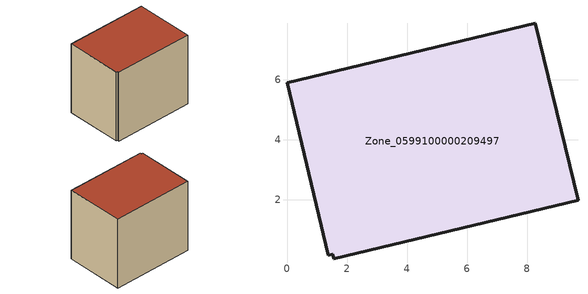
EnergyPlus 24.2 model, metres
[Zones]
Zone_0599100000209497
 floor ground (C_G): 1.52,0.19 1.38,0.15 0,5.9 8.28,7.88 9.7,1.98 1.56,0.03 z0
 wall outside (C_F): 9.7,1.98 8.28,7.88 0,5.9 1.38,0.15 1.52,0.19 1.56,0.03 9.7,1.98 z0:7.54
 roof outside (C_R): 1.56,0.03 9.7,1.98 8.28,7.88 0,5.9 1.38,0.15 1.52,0.19 z7.54
[BUILDING]
Pand.0599100000209497: North Axis=0; Terrain=City; Loads Convergence Tolerance Value=0.04; Temperature Convergence Tolerance Value=0.4; Solar Distribution=FullExterior; Maximum Number of Warmup Days=25; Minimum Number of Warmup Days=1
[Site:Location]
Rotterdam.The.Hague.AP_ZH_NLD Design_Conditions: Latitude=51.96; Longitude=4.45; Time Zone=1; Elevation=-4.5
[SITE:GROUNDTEMPERATURE:BUILDINGSURFACE]
18, 18, 18, 18, 18, 18, 18, 18, 18, 18, 18, 18
[MATERIAL] Thermal Absorptance=0.9; Solar Absorptance=0.7; Visible Absorptance=0.7
Name | Roughness | Thickness | Conductivity | Density | Specific Heat
G.TI.1965-1974 | MediumSmooth | 0.15 | 0.882353 | 540 | 1210
F.TI.1965-1974 | Rough | 0.3 | 0.697674 | 1920 | 840
R.TI.1965-1974 | MediumRough | 0.2 | 0.232558 | 1500 | 1000
[CONSTRUCTION]
C_G: G.TI.1965-1974
C_F: F.TI.1965-1974
C_R: R.TI.1965-1974
[ZONE]
Zone_0599100000209497: Type=1; Multiplier=1; Ceiling Height=Autocalculate; Volume=Autocalculate; Floor Area=autocalculate; Part of Total Floor Area=Yes
[ZONEINFILTRATION:DESIGNFLOWRATE]
Infil_Zone_0599100000209497: Zone or ZoneList or Space or SpaceList=Zone_0599100000209497; Schedule=AlwaysOn; Design Flow Rate Calculation Method=Flow/Area; Flow Rate per Floor Area=0.003; Constant Term Coefficient=1; Temperature Term Coefficient=0; Velocity Term Coefficient=0; Velocity Squared Term Coefficient=0
[HVACTEMPLATE:ZONE:IDEALLOADSAIRSYSTEM]
Zone_0599100000209497: Maximum Heating Supply Air Temperature=50; Minimum Cooling Supply Air Temperature=13; Maximum Heating Supply Air Humidity Ratio=0.0156; Minimum Cooling Supply Air Humidity Ratio=0.0077; Heating Limit=NoLimit; Cooling Limit=NoLimit; Dehumidification Control Type=ConstantSensibleHeatRatio; Cooling Sensible Heat Ratio=0.7; Dehumidification Setpoint=60; Humidification Control Type=None; Humidification Setpoint=30; Outdoor Air Method=None; Outdoor Air Flow Rate per Person=0.00944; Outdoor Air Flow Rate per Zone Floor Area=0; Outdoor Air Flow Rate per Zone=0; Demand Controlled Ventilation Type=None; Outdoor Air Economizer Type=NoEconomizer; Heat Recovery Type=None; Sensible Heat Recovery Effectiveness=0.7; Latent Heat Recovery Effectiveness=0.65
[ZONECONTROL:THERMOSTAT]
ThermostatControl_Zone_0599100000209497: Zone or ZoneList=Zone_0599100000209497; Control Type Schedule=DualSetpointControlType; Control 1=Thermostat_Zone_0599100000209497; Temperature Difference Between Cutout And Setpoint=0
[THERMOSTATSETPOINT:DUALSETPOINT]
Thermostat_Zone_0599100000209497: Heating Setpoint Temperature Schedule=HeatingSetpoint_Zone_0599100000209497; Cooling Setpoint Temperature Schedule=CoolingSetpoint_Zone_0599100000209497
[SCHEDULE:COMPACT]
HeatingSetpoint_Zone_0599100000209497: Through: 12/31, For: AllDays, Until: 24:00, 21
CoolingSetpoint_Zone_0599100000209497: Through: 12/31, For: AllDays, Until: 24:00, 24
DualSetpointControlType: Through: 12/31, For: AllDays, Until: 24:00, 4
AlwaysOn: Through: 12/31, For: AllDays, Until: 24:00, 1
